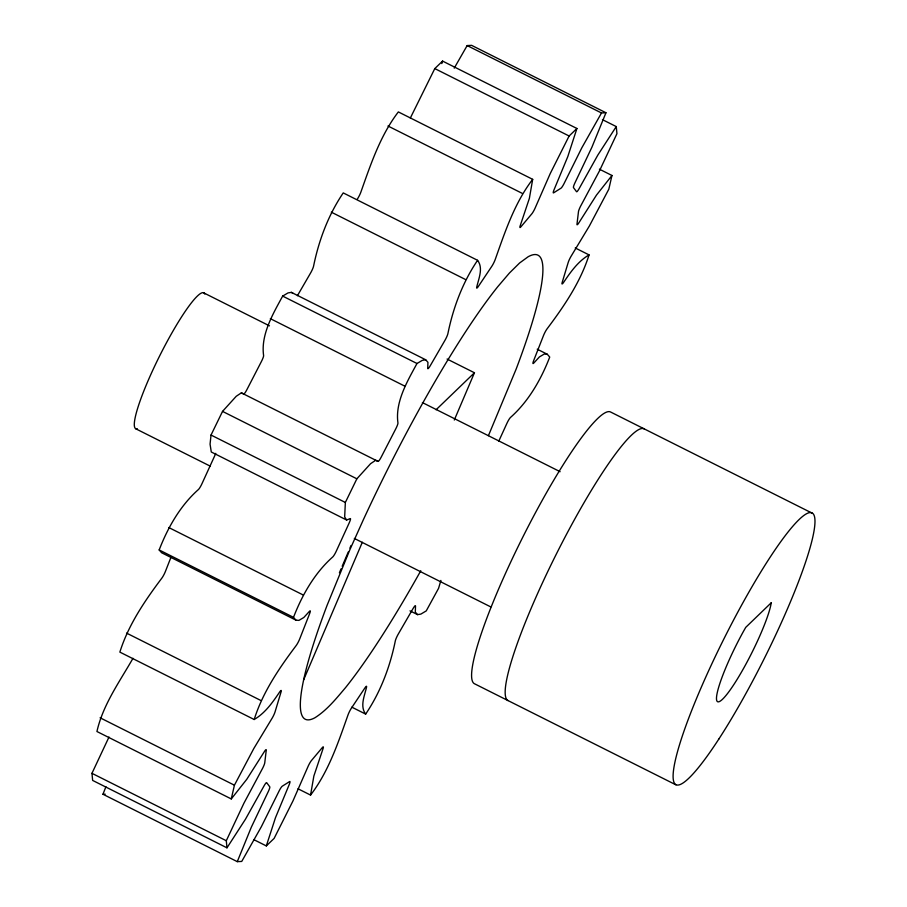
<?xml version="1.0" encoding="UTF-8"?>
<svg xmlns="http://www.w3.org/2000/svg" width="907" height="907" viewBox="0 0 907 907"><rect width="100%" height="100%" fill="white"/><g stroke="black" fill="none" stroke-linecap="round" stroke-linejoin="round"><path stroke-width="1.36" d="M297.428 295.693L310.398 273.324A5.964 0.884 -63.4 0 0 313.607 266.012C318.867 240.185 328.436 214.755 343.243 192.908L477.581 260.309C462.774 282.168 453.194 307.598 447.945 333.425A5.964 0.884 -63.4 0 1 444.736 340.726L430.406 365.453A5.964 0.884 -63.4 0 1 427.719 368.31L427.934 362.324L425.7 359.773L291.374 292.371L288.041 292.904L282.655 296.101C273.086 313.72 260.649 334.672 263.597 355.453A5.964 0.884 -63.4 0 1 261.261 361.802L247.169 389.126A5.964 0.884 -63.4 0 1 243.722 394.001L241.364 392.856L236.251 396.268L222.532 411.393L211.025 435.054L210.061 444.158L211.286 451.992L346.633 520.028L350.238 518.589A5.964 0.884 -63.4 0 1 348.991 523.362L336.531 550.606A5.964 0.884 -63.4 0 1 332.665 557.023C314.627 573.054 302.11 595.06 293.505 617.35L295.965 620.161L298.925 620.388L303.8 617.508L309.536 611.25A5.964 0.884 -63.4 0 1 309.502 613.971L299.888 638.471A5.964 0.884 -63.4 0 1 295.977 645.818C279.016 668.38 262.69 692.415 254.187 719.512L119.86 652.11C128.352 625.002 144.678 600.967 161.639 578.405A5.964 0.884 -63.4 0 0 165.562 571.07L171.117 556.887M425.7 359.773L422.367 360.317L416.993 363.503C407.413 381.121 394.987 402.073 397.935 422.855A5.964 0.884 -63.4 0 1 395.588 429.204L381.507 456.527A5.964 0.884 -63.4 0 1 378.06 461.402L375.702 460.257L370.589 463.681L356.859 478.805L345.352 502.455L344.671 516.945L346.633 520.028M297.995 788.773L310.557 795.076L313.856 776.063L322.79 749.409A5.964 0.884 -63.4 0 0 322.325 747.595L311.589 760.361A5.964 0.884 -63.4 0 0 307.643 767.413L292.995 800.87L274.118 838.408L266.318 845.914L253.767 839.621M357.29 199.177A5.964 0.884 -63.4 0 0 361.043 191.626C370.827 164.042 380.384 135.313 398.354 111.924L532.681 179.337L529.382 198.35L520.448 225.004A5.964 0.884 -63.4 0 0 520.913 226.807L531.649 214.041A5.964 0.884 -63.4 0 0 535.595 206.989L550.243 173.543L569.12 136.005L576.92 128.488L442.582 61.086L434.793 68.592L410.349 118.001M132.989 658.301C119.52 681.837 102.91 704.841 96.936 731.518L231.274 798.931L246.749 779.328L263.948 752.266A5.964 0.884 -63.4 0 1 266.239 750.327L264.776 762.64A5.964 0.884 -63.4 0 1 261.885 769.635L243.904 803.251L226.297 840.732L226.977 847.83L92.65 780.428L91.958 773.32L108.999 737.04M231.274 798.931L234.425 785.201L253.869 748.411L271.59 719.081A5.964 0.884 -63.4 0 0 275.161 711.542L280.989 692.177A5.964 0.884 -63.4 0 0 279.798 691.769C272.769 702.188 265.275 713.027 254.187 719.512M599.414 169.178L611.964 175.482L608.812 189.212L589.369 226.002L571.648 255.332A5.964 0.884 -63.4 0 0 568.077 262.871L562.249 282.224A5.964 0.884 -63.4 0 0 563.44 282.633C570.469 272.213 577.963 261.375 589.051 254.89L575.242 247.962M440.904 580.423L438.569 588.337L426.245 610.899L420.871 614.096L417.537 614.629L409.998 610.853M441.822 63.569L442.582 61.086M266.318 845.914L275.445 817.797L288.8 785.587A5.964 0.884 -63.4 0 0 289.571 781.596L282.326 786.165A5.964 0.884 -63.4 0 0 278.585 792.038L261.375 826.674L241.738 861.435L237.283 861.65L102.956 794.249L105.926 786.732M576.92 128.488L567.793 156.616L554.438 188.826A5.964 0.884 -63.4 0 0 553.667 192.806L560.911 188.237A5.964 0.884 -63.4 0 0 564.653 182.375L581.863 147.728L601.5 112.978L605.955 112.751L591.897 147.24L575.423 181.854A5.964 0.884 -63.4 0 0 573.496 187.624L576.535 191.694A5.964 0.884 -63.4 0 0 579.709 187.59L597.792 155.154L616.261 126.572L602.452 119.645M589.051 254.89C580.548 281.998 564.222 306.033 547.261 328.595A5.964 0.884 -63.4 0 0 543.35 335.93L533.735 360.43A5.964 0.884 -63.4 0 0 533.701 363.151L539.438 356.905L544.313 354.013L547.272 354.24L549.733 357.052C541.128 379.353 528.611 401.359 510.573 417.379A5.964 0.884 -63.4 0 0 506.707 423.807L498.782 441.142M237.283 861.65L251.341 827.161L267.814 792.559A5.964 0.884 -63.4 0 0 269.742 786.777L266.703 782.707A5.964 0.884 -63.4 0 0 263.529 786.811L245.446 819.248L226.977 847.83M447.083 359.036L474.452 372.766L454.294 420.032M295.965 620.161L161.627 552.76L159.167 549.948C167.772 527.647 180.289 505.641 198.327 489.621A5.964 0.884 -63.4 0 0 202.204 483.193L214.653 455.949A5.964 0.884 -63.4 0 0 215.741 453.364M339.399 572.759L341.066 568.859M342.177 566.263L348.265 551.989M349.921 548.1L351.032 545.504M303.652 679.808L362.324 542.25M488.42 435.689L516.185 369.002A259.674 38.355 -63.4 0 0 528.135 256.76L519.62 262.973L509.439 273.018L497.739 286.725A259.674 38.355 -63.4 0 0 363.378 519.688L349.977 549.495L327.053 605.411A259.674 38.355 -63.4 0 0 315.103 717.652C327.234 709.898 336.282 698.526 345.499 687.676A259.674 38.355 -63.4 0 0 420.78 570.752M532.681 179.337C514.711 202.715 505.165 231.444 495.381 259.039A5.964 0.884 -63.4 0 1 491.617 266.59L478.442 286.295A5.964 0.884 -63.4 0 1 476.787 286.85C478.703 278.54 483.488 268.087 477.581 260.309M454.226 68.161L467.162 45.565L471.617 45.35L605.955 112.751M351.848 707.165L365.657 714.092C380.464 692.245 390.044 666.815 395.293 640.988A5.964 0.884 -63.4 0 1 398.502 633.676L412.832 608.948A5.964 0.884 -63.4 0 1 415.519 606.103L415.304 612.089L417.537 614.629M310.557 795.076C328.527 771.687 338.073 742.958 347.857 715.374A5.964 0.884 -63.4 0 1 351.621 707.823L364.795 688.107A5.964 0.884 -63.4 0 1 366.451 687.563C364.535 695.862 359.75 706.326 365.657 714.092M611.964 175.482L596.489 195.084L579.29 222.147A5.964 0.884 -63.4 0 1 576.999 224.086L578.462 211.762A5.964 0.884 -63.4 0 1 581.353 204.767L599.334 171.151L616.941 133.68L616.261 126.572M436.074 409.771L474.452 372.766M102.956 794.249L105.178 794.135M467.162 45.565L601.5 112.978M434.793 68.592L569.12 136.005M387.981 126.005L522.319 193.406M331.316 212.17L465.642 279.583M537.227 349.206L547.272 354.24M812.082 513.113L610.581 412.005A151.968 22.448 -63.4 0 0 522.149 538.429A151.968 22.448 -63.4 0 0 474.463 683.742L675.964 784.85M282.655 296.101L416.993 363.503M270.343 318.663L404.669 386.065M203.769 292.882L269.481 325.851M422.39 402.572L560.118 471.697M241.364 392.856L378.06 461.402M222.532 411.393L356.859 478.805M211.025 435.054L345.352 502.455M135.71 428.75L210.265 466.164M354.32 538.441L490.8 606.93M168.736 527.523L303.074 594.924M159.167 549.948L293.505 617.35M126.549 633.097L260.876 700.499M100.099 717.788L234.425 785.201M91.958 773.32L226.297 840.732M291.374 292.371L293.04 293.426M508.045 700.589A151.968 22.448 -63.4 0 1 555.73 555.277A151.968 22.448 -63.4 0 1 644.163 428.852M137.331 428.784A75.984 11.224 -63.4 0 1 159.553 356.1A75.984 11.224 -63.4 0 1 204.812 294.083M771.233 602.781L770.814 605.196A58.898 8.696 -63.4 0 1 740.033 674.559A58.898 8.696 -63.4 0 1 716.53 697.211A58.898 8.696 -63.4 0 1 743.218 631.816L745.724 627.383L771.233 602.781M718.752 739.182A151.968 22.448 -63.4 0 0 814.157 515.505A151.968 22.448 -63.4 0 0 699.15 692.245A151.968 22.448 -63.4 0 0 718.752 739.182"/></g></svg>
